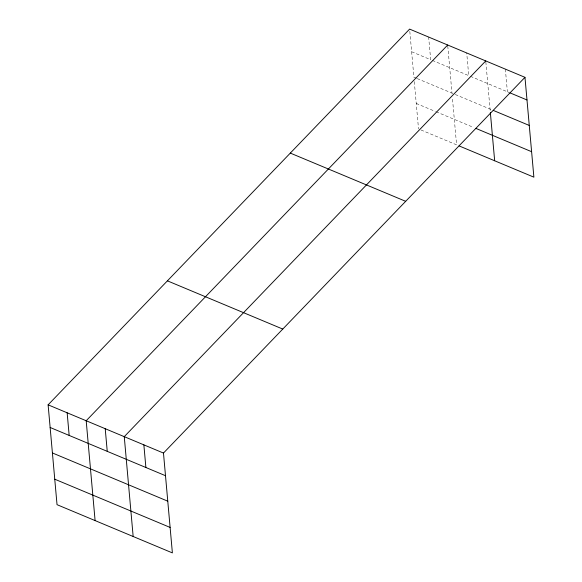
<?xml version="1.0" encoding="UTF-8"?>
<svg xmlns="http://www.w3.org/2000/svg" width="582" height="582" viewBox="0 0 582 582"><rect width="100%" height="100%" fill="white"/><g stroke="black" fill="none" stroke-linecap="round" stroke-linejoin="round"><path stroke-width="0.44" stroke-dasharray="2.91 2.18" d="M411.634 51.74L430.665 59.699L428.643 37.059M432.324 60.39L468.736 75.616L466.713 52.969M470.394 76.307L509.017 92.451M416.392 78.257L413.904 77.217L409.612 29.1M417.214 78.599L454.462 94.168M455.284 94.517L491.681 109.729M416.246 103.465L435.285 111.424M436.114 111.766L473.355 127.334M421.004 129.975L456.594 144.853L452.447 98.38M505.365 69.127L507.38 91.767M485.832 61.838L490.277 111.671M447.762 45.92L451.974 93.135M414.297 81.589L418.523 128.942"/><path stroke-width="0.87" d="M524.971 77.326L163.477 453.058L172.388 552.9L57.029 504.674L48.117 404.832L409.612 29.1L524.971 77.326L533.883 177.168L459.074 145.893M447.682 45.018L86.187 420.75L95.099 520.592M485.752 60.928L124.257 436.66L133.162 536.502M509.832 92.793L526.994 99.966M493.31 110.413L529.271 125.443M475.836 128.375L531.613 151.691M290.316 153.095L405.683 201.314M167.412 280.844L282.772 329.07M48.117 404.832L163.477 453.058M50.139 427.479L165.499 475.705M52.409 452.956L167.769 501.175M54.752 479.197L170.111 527.423M490.357 112.544L494.664 160.77M143.863 444.859L145.886 467.506M105.218 428.708L107.241 451.348M67.148 412.791L69.171 435.438"/></g></svg>
